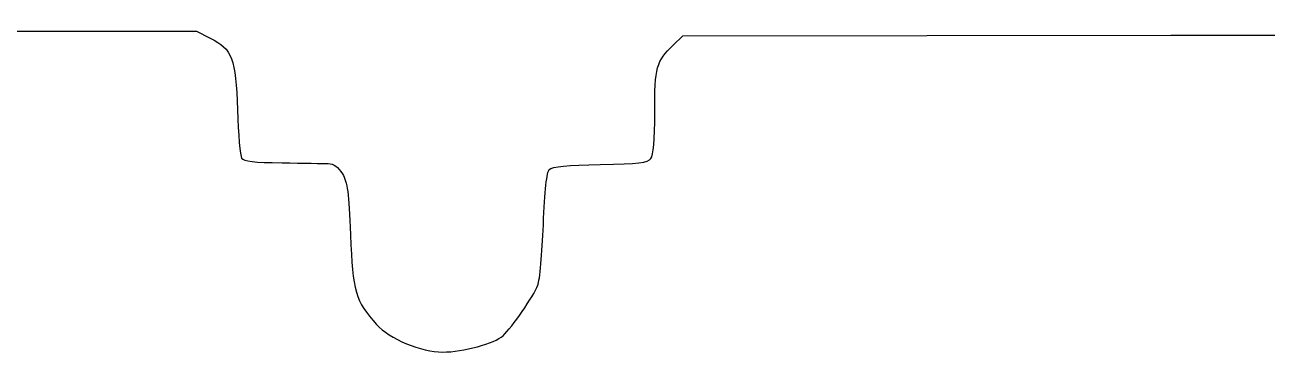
# Model space of a CAD drawing. Extents: x -171 to 832, y -60 to 309.
# Drawn here: x 189.57 to 223.89, y 221.55 to 230.59 of the extents above; entities that cross this region are included whole.
import ezdxf

# ---------------------------------------------------------------- set-up
doc = ezdxf.new("R2010")
doc.units = 0
doc.layers.add('Mobo_Pics_Outline', color=7, linetype='CONTINUOUS')

msp = doc.modelspace()

# ---------------------------------------------------------------- linework, layer by layer
at = {"layer": 'Mobo_Pics_Outline', "color": 1}
for points in [[(165.238033, 230.590693), (165.396121, 230.415999), (179.853131, 230.413907), (194.310145, 230.411814), (194.693443, 230.220696)], [(207.480526, 230.029575), (207.749449, 230.285305), (221.233629, 230.304496)]]:
    msp.add_lwpolyline(points, dxfattribs=at)
for points in [[(221.233629, 230.304496), (228.649929, 230.315041), (234.909612, 230.290776), (235.144032, 230.25059)], [(194.693443, 230.220696), (195.30318, 229.916676), (195.396129, 229.671506), (195.44476, 228.238915)], [(206.971075, 228.174744), (206.971075, 229.420788), (207.017308, 229.589103), (207.480526, 230.029575)], [(195.44476, 228.238915), (195.467437, 227.567926), (195.518007, 226.9675), (195.556927, 226.904632)], [(206.864521, 226.896254), (206.937485, 226.99194), (206.971075, 227.395132), (206.971075, 228.174744)], [(195.556927, 226.904632), (195.609141, 226.82025), (195.901829, 226.78713), (196.674911, 226.778116)], [(205.462029, 226.730784), (206.542607, 226.752214), (206.775672, 226.779716), (206.864521, 226.896254)], [(196.674911, 226.778116), (197.250894, 226.771398), (197.824513, 226.761816), (197.949617, 226.756799)], [(197.949617, 226.756799), (198.109916, 226.750393), (198.226307, 226.665886), (198.343809, 226.47066)], [(203.894878, 225.063828), (203.933826, 226.023304), (203.987798, 226.52638), (204.059458, 226.59821)], [(204.059458, 226.59821), (204.133102, 226.672025), (204.566919, 226.713031), (205.462029, 226.730784)], [(198.343809, 226.47066), (198.483557, 226.238451), (198.51967, 225.966008), (198.567037, 224.787101)], [(203.742516, 223.398327), (203.794447, 223.529219), (203.863017, 224.278696), (203.894878, 225.063828)], [(198.567037, 224.787101), (198.630051, 223.218385), (198.704772, 222.960486), (199.28291, 222.315656)], [(202.780664, 221.99897), (203.034592, 222.234427), (203.616799, 223.081464), (203.742516, 223.398327)], [(199.28291, 222.315656), (199.644386, 221.912487), (200.517644, 221.547012), (201.114468, 221.549109)], [(201.114468, 221.549109), (201.669267, 221.551062), (202.55574, 221.790403), (202.780664, 221.99897)]]:
    msp.add_open_spline(points, degree=3, dxfattribs=at)

doc.saveas('drawing.dxf')
